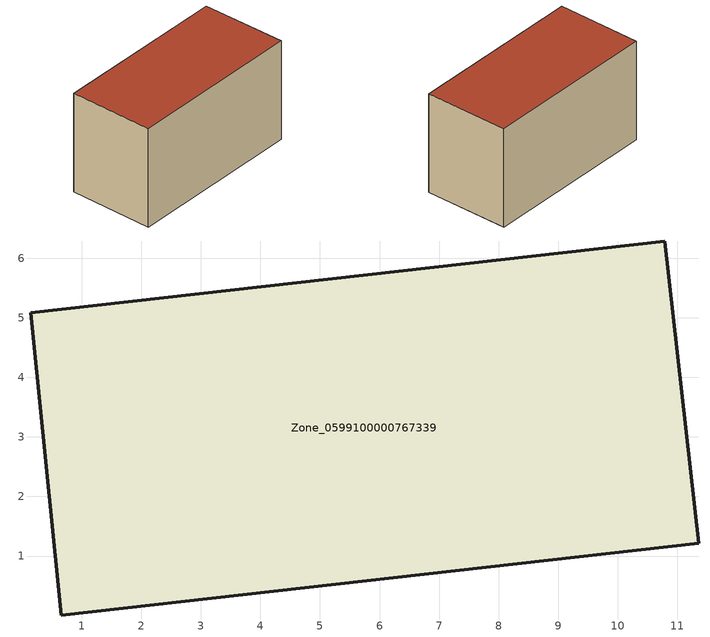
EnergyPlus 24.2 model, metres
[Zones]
Zone_0599100000767339
 floor ground (C_G): 0.66,0.01 0.15,5.08 10.79,6.29 11.36,1.21 z0
 wall outside (C_F): 0.15,5.08 0.66,0.01 11.36,1.21 10.79,6.29 0.15,5.08 z0:6.15
 roof outside (C_R): 11.36,1.21 10.79,6.29 0.15,5.08 0.66,0.01 z6.15
[BUILDING]
Pand.0599100000767339: North Axis=0; Terrain=City; Loads Convergence Tolerance Value=0.04; Temperature Convergence Tolerance Value=0.4; Solar Distribution=FullExterior; Maximum Number of Warmup Days=25; Minimum Number of Warmup Days=1
[Site:Location]
Rotterdam.The.Hague.AP_ZH_NLD Design_Conditions: Latitude=51.96; Longitude=4.45; Time Zone=1; Elevation=-4.5
[SITE:GROUNDTEMPERATURE:BUILDINGSURFACE]
18, 18, 18, 18, 18, 18, 18, 18, 18, 18, 18, 18
[MATERIAL] Thermal Absorptance=0.9; Solar Absorptance=0.7; Visible Absorptance=0.7
Name | Roughness | Thickness | Conductivity | Density | Specific Heat
G.TI.2006-2014 | MediumSmooth | 0.15 | 0.06 | 540 | 1210
F.TI.2006-2014 | Rough | 0.3 | 0.12 | 1920 | 840
R.TI.2006-2014 | MediumRough | 0.2 | 0.08 | 1500 | 1000
[CONSTRUCTION]
C_G: G.TI.2006-2014
C_F: F.TI.2006-2014
C_R: R.TI.2006-2014
[ZONE]
Zone_0599100000767339: Type=1; Multiplier=1; Ceiling Height=Autocalculate; Volume=Autocalculate; Floor Area=autocalculate; Part of Total Floor Area=Yes
[ZONEINFILTRATION:DESIGNFLOWRATE]
Infil_Zone_0599100000767339: Zone or ZoneList or Space or SpaceList=Zone_0599100000767339; Schedule=AlwaysOn; Design Flow Rate Calculation Method=Flow/Area; Flow Rate per Floor Area=0.0015; Constant Term Coefficient=1; Temperature Term Coefficient=0; Velocity Term Coefficient=0; Velocity Squared Term Coefficient=0
[HVACTEMPLATE:ZONE:IDEALLOADSAIRSYSTEM]
Zone_0599100000767339: Maximum Heating Supply Air Temperature=50; Minimum Cooling Supply Air Temperature=13; Maximum Heating Supply Air Humidity Ratio=0.0156; Minimum Cooling Supply Air Humidity Ratio=0.0077; Heating Limit=NoLimit; Cooling Limit=NoLimit; Dehumidification Control Type=ConstantSensibleHeatRatio; Cooling Sensible Heat Ratio=0.7; Dehumidification Setpoint=60; Humidification Control Type=None; Humidification Setpoint=30; Outdoor Air Method=None; Outdoor Air Flow Rate per Person=0.00944; Outdoor Air Flow Rate per Zone Floor Area=0; Outdoor Air Flow Rate per Zone=0; Demand Controlled Ventilation Type=None; Outdoor Air Economizer Type=NoEconomizer; Heat Recovery Type=None; Sensible Heat Recovery Effectiveness=0.7; Latent Heat Recovery Effectiveness=0.65
[ZONECONTROL:THERMOSTAT]
ThermostatControl_Zone_0599100000767339: Zone or ZoneList=Zone_0599100000767339; Control Type Schedule=DualSetpointControlType; Control 1=Thermostat_Zone_0599100000767339; Temperature Difference Between Cutout And Setpoint=0
[THERMOSTATSETPOINT:DUALSETPOINT]
Thermostat_Zone_0599100000767339: Heating Setpoint Temperature Schedule=HeatingSetpoint_Zone_0599100000767339; Cooling Setpoint Temperature Schedule=CoolingSetpoint_Zone_0599100000767339
[SCHEDULE:COMPACT]
HeatingSetpoint_Zone_0599100000767339: Through: 12/31, For: AllDays, Until: 24:00, 21
CoolingSetpoint_Zone_0599100000767339: Through: 12/31, For: AllDays, Until: 24:00, 24
DualSetpointControlType: Through: 12/31, For: AllDays, Until: 24:00, 4
AlwaysOn: Through: 12/31, For: AllDays, Until: 24:00, 1
